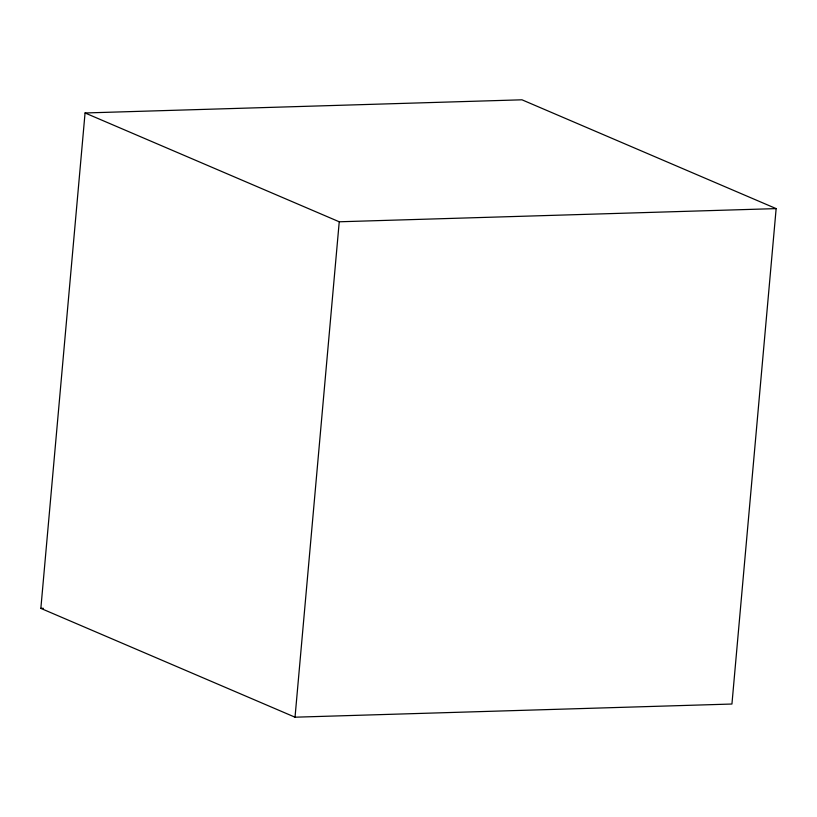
<?xml version="1.0" encoding="UTF-8"?>
<svg xmlns="http://www.w3.org/2000/svg" width="817" height="817" viewBox="0 0 817 817"><rect width="100%" height="100%" fill="white"/><g stroke="black" fill="none" stroke-linecap="round" stroke-linejoin="round"><path stroke-width="1.23" d="M40.85 608.389L85.06 112.971L521.971 99.807L776.15 208.611L731.94 704.029L295.029 717.193L40.85 608.389L43.393 608.308M295.029 717.193L339.239 221.785L85.06 112.971M339.239 221.785L776.15 208.611"/></g></svg>
